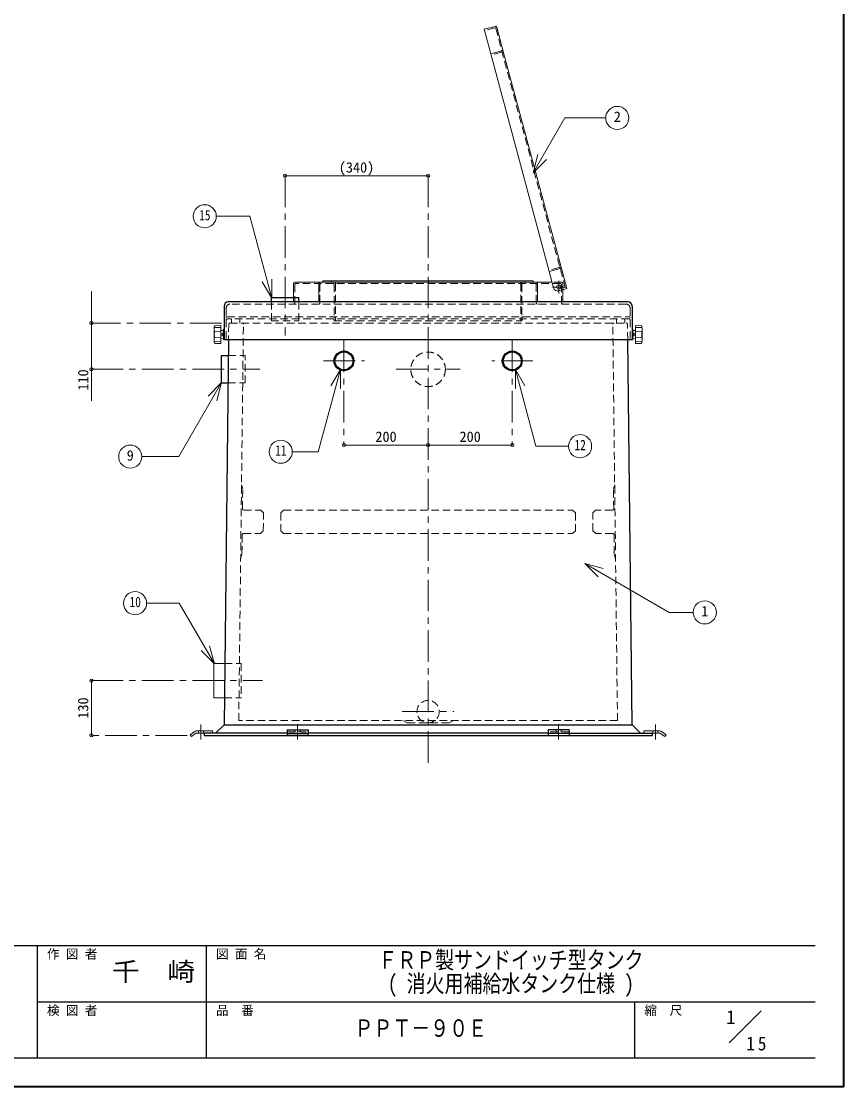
# Model space of a CAD drawing. Units: millimetres, scale not verified. Extents: x -3184 to 2891, y -2037 to 2178.
# Drawn here: x 937 to 2891, y -2037 to 495 of the extents above; entities that cross this region are included whole.
import ezdxf
from ezdxf.enums import TextEntityAlignment as Align

# ---------------------------------------------------------------- set-up
doc = ezdxf.new("R2010")
doc.units = ezdxf.units.MM
doc.header["$LTSCALE"] = 15
doc.header["$PDMODE"] = 32
doc.header["$PDSIZE"] = 7.5
doc.linetypes.add('CHAIN1', pattern=[8, 5, -1, 1, -1])
doc.linetypes.add('DASHED1', pattern=[1.8, 1.2, -0.6])
doc.layers.add('0-0', color=7, linetype='Continuous', lineweight=18)
doc.styles.add('ＭＳ ゴシック', font='')
doc.styles.get('ＭＳ ゴシック').set_extended_font_data('MS Gothic')

msp = doc.modelspace()

# ---------------------------------------------------------------- linework, layer by layer
at = {"layer": '0-0', "color": 1, "lineweight": 40}
for q in [(2890.8, 2177.87), (-3184.2, -2037.13)]:
    msp.add_line((2890.8, -2037.13), q, dxfattribs=at)
at = {"layer": '0-0', "color": 4, "lineweight": 9}
for p, q in [((2062.81, 482.9), (2036.73, 475.91)), ((2052.26, 417.96), (2036.73, 475.91)), ((2082.01, 422.82), (2066.48, 480.78)), ((1903.3, 127.87), (1563.3, 127.87)), ((2201.34, -138.42), (2190.98, -99.78)), ((2219.18, -89.12), (2232.9, -140.31)), ((1586.3, -125.13), (1646.3, -125.13)), ((2160.3, -125.13), (2197.78, -125.13)), ((1103.3, -147.13), (1103.3, -407.13)), ((1583.3, -128.13), (1583.3, -161.13)), ((2213.58, -145.49), (2232.9, -140.31)), ((2223.3, -142.88), (2223.3, -169.13)), ((1103.3, -1072.13), (1103.3, -1202.13))]:
    msp.add_line(p, q, dxfattribs=at)
at = {"layer": '0-0', "color": 4, "linetype": 'DASHED1', "lineweight": 9}
for p, q in [((2062.13, 479.61), (2037.5, 473.01)), ((2063.97, 478.55), (2230, -141.09)), ((2077.66, 421.66), (2053.03, 415.06)), ((2214.84, -90.28), (2190.21, -96.88)), ((1673.3, -122.13), (1673.3, -125.13)), ((2133.3, -122.13), (2133.3, -125.13)), ((2220.3, -125.13), (2197.78, -125.13)), ((1586.3, -131.13), (1586.3, -174.13)), ((2217.3, -128.13), (1589.3, -128.13)), ((1646.3, -174.13), (1646.3, -131.13)), ((1680.3, -131.13), (1680.3, -217.13)), ((1683.3, -128.13), (1683.3, -217.13)), ((2123.3, -128.13), (2123.3, -217.13)), ((2126.3, -131.13), (2126.3, -217.13)), ((2160.3, -174.13), (2160.3, -131.13)), ((2220.3, -131.13), (2220.3, -174.13)), ((2223.3, -128.13), (2223.3, -142.88)), ((1530.8, -172.13), (1530.8, -217.13)), ((1583.3, -169.13), (1583.3, -161.13)), ((1595.8, -172.13), (1595.8, -217.13)), ((1455.8, -212.13), (1455.8, -222.13)), ((1530.8, -217.13), (1595.8, -217.13)), ((1680.3, -217.13), (2126.3, -217.13)), ((2350.8, -212.13), (2350.8, -222.13)), ((1462.81, -616.63), (1459.93, -606.63)), ((2343.78, -616.63), (2346.66, -606.63)), ((1462.26, -663.59), (1462.81, -616.63)), ((2344.34, -663.59), (2343.78, -616.63)), ((1465.26, -666.63), (1505.44, -666.63)), ((1505.44, -666.63), (1512.14, -673.41)), ((1511.64, -715.9), (1512.14, -673.41)), ((2301.15, -666.63), (2294.45, -673.41)), ((2294.95, -715.9), (2294.45, -673.41)), ((2341.34, -666.63), (2301.15, -666.63)), ((1461.52, -725.59), (1460.97, -772.63)), ((1464.52, -722.63), (1504.83, -722.63)), ((1511.64, -715.9), (1504.83, -722.63)), ((2294.95, -715.9), (2301.77, -722.63)), ((2342.07, -722.63), (2301.77, -722.63)), ((2345.07, -725.59), (2345.63, -772.63)), ((1460.97, -772.63), (1457.85, -782.63)), ((2345.63, -772.63), (2348.75, -782.63)), ((1420.01, -1031.13), (1459.42, -1031.13)), ((1459.42, -1031.13), (1459.42, -1113.13)), ((1419.05, -1113.13), (1459.42, -1113.13)), ((1843.3, -1167.13), (1853.3, -1172.13)), ((1953.3, -1172.13), (1853.3, -1172.13)), ((1953.3, -1172.13), (1963.3, -1167.13)), ((1357.3, -1191.63), (1357.3, -1196.63)), ((1369.3, -1191.63), (1369.3, -1196.63)), ((2437.3, -1191.63), (2437.3, -1196.63)), ((2449.3, -1191.63), (2449.3, -1196.63))]:
    msp.add_line(p, q, dxfattribs=at)
at = {"layer": '0-0'}
for p, q in [((2082.01, 422.82), (2219.18, -89.12)), ((2152.54, 134.66), (2227.94, 265.26)), ((2227.94, 265.26), (2325.41, 265.26)), ((2152.54, 134.66), (2164.19, 178.13)), ((2152.54, 134.66), (2184.36, 166.48)), ((1479.6, 31.41), (1399.95, 31.41)), ((1531.71, -163.05), (1479.6, 31.41)), ((2217.06, -92.79), (2190.98, -99.78)), ((1531.71, -163.05), (1509.21, -124.08)), ((1531.71, -163.05), (1531.71, -118.05)), ((1646.3, -125.13), (2160.3, -125.13)), ((1653.3, -122.13), (2153.3, -122.13)), ((1653.3, -122.13), (1653.3, -125.13)), ((2153.3, -122.13), (2153.3, -125.13)), ((1643.3, -169.13), (1643.3, -128.13)), ((2163.3, -169.13), (2163.3, -128.13)), ((1394.8, -260.87), (1394.8, -238.39)), ((1394.81, -237.87), (1395.2, -230.48)), ((1410.8, -232.7), (1396.25, -233.18)), ((1410.8, -242.78), (1396.25, -242.29)), ((1410.28, -228.17), (1397.13, -228.59)), ((1410.8, -270.59), (1410.8, -228.67)), ((1416.34, -240.09), (1410.8, -239.63)), ((1413.55, -247.28), (1413.55, -251.98)), ((1414.17, -246.63), (1416.8, -246.63)), ((1414.17, -249.63), (1416.8, -249.63)), ((1414.17, -252.63), (1416.8, -252.63)), ((1416.8, -237.13), (1418.3, -237.13)), ((2389.8, -237.13), (2388.3, -237.13)), ((2392.42, -246.63), (2389.8, -246.63)), ((2392.42, -249.63), (2389.8, -249.63)), ((2392.42, -252.63), (2389.8, -252.63)), ((2390.26, -240.09), (2395.8, -239.63)), ((2393.05, -247.28), (2393.05, -251.98)), ((2395.8, -270.59), (2395.8, -228.67)), ((2395.8, -232.7), (2410.35, -233.18)), ((2395.8, -242.78), (2410.35, -242.29)), ((2396.31, -228.17), (2409.46, -228.59)), ((2411.78, -237.87), (2411.39, -230.48)), ((2411.8, -260.87), (2411.8, -238.39)), ((1394.81, -261.39), (1395.2, -268.78)), ((1410.8, -256.48), (1396.25, -256.97)), ((1410.8, -266.56), (1396.25, -266.08)), ((1410.28, -271.09), (1397.13, -270.67)), ((1416.34, -259.17), (1410.8, -259.63)), ((2390.26, -259.17), (2395.8, -259.63)), ((2395.8, -256.48), (2410.35, -256.97)), ((2395.8, -266.56), (2410.35, -266.08)), ((2396.31, -271.09), (2409.46, -270.67)), ((2411.78, -261.39), (2411.39, -268.78)), ((1694.73, -332.49), (1642.35, -527.99)), ((1694.73, -332.49), (1672.23, -371.46)), ((1694.73, -332.49), (1694.73, -377.49)), ((2110.79, -332.71), (2110.79, -377.71)), ((2110.79, -332.71), (2133.29, -371.68)), ((1412.73, -363.79), (1311.16, -539.71)), ((1412.73, -363.79), (1380.91, -395.61)), ((1412.73, -363.79), (1401.08, -407.26)), ((1580.55, -527.99), (1642.35, -527.99)), ((1311.16, -539.71), (1223, -539.71)), ((2275.45, -793.82), (2307.27, -825.64)), ((2275.45, -793.82), (2318.91, -805.46)), ((2275.45, -793.82), (2476.36, -909.82)), ((1312.11, -887.99), (1234.44, -887.99)), ((1395.56, -1032.53), (1312.11, -887.99)), ((2533.19, -909.82), (2476.36, -909.82)), ((1395.56, -1032.53), (1363.74, -1000.71)), ((1395.56, -1032.53), (1383.91, -989.06)), ((1394.42, -1113.13), (1394.42, -1031.13)), ((1420.01, -1031.13), (1394.42, -1031.13)), ((1419.05, -1113.13), (1394.42, -1113.13)), ((1349.51, -1192.52), (1338, -1200.52)), ((1338, -1200.52), (1340.86, -1204.63)), ((1351.72, -1197.08), (1340.86, -1204.63)), ((1352.37, -1191.63), (1390.8, -1191.63)), ((1353.15, -1196.63), (1370.8, -1196.63)), ((1390.8, -1196.63), (1390.8, -1191.63)), ((2415.8, -1196.63), (2415.8, -1191.63)), ((2454.23, -1191.63), (2415.8, -1191.63)), ((2453.45, -1196.63), (2435.8, -1196.63)), ((2454.87, -1197.08), (2465.74, -1204.63)), ((2457.08, -1192.52), (2468.59, -1200.52)), ((2468.59, -1200.52), (2465.74, -1204.63)), ((2618.97, -1932.89), (2694.73, -1857.13))]:
    msp.add_line(p, q, dxfattribs=at)
at = {"layer": '0-0', "color": 4, "linetype": 'CHAIN1', "lineweight": 9}
for p, q in [((1563.3, 127.87), (1563.3, -252.13)), ((1903.3, 127.87), (1903.3, -1277.13)), ((2213.8, -121.63), (2213.8, -151.63)), ((2228.8, -136.63), (2198.8, -136.63)), ((1412.3, -222.13), (1103.3, -222.13)), ((1703.3, -263.63), (1703.3, -512.13)), ((2103.3, -263.63), (2103.3, -512.13)), ((1654.8, -312.13), (1751.8, -312.13)), ((2151.8, -312.13), (2054.8, -312.13)), ((1103.3, -332.13), (1503.18, -332.13)), ((1827.3, -332.13), (1979.3, -332.13)), ((1103.3, -1072.13), (1509.42, -1072.13)), ((1841.8, -1145.63), (1964.8, -1145.63)), ((1363.3, -1176.63), (1363.3, -1211.63)), ((1593.3, -1211.63), (1593.3, -1175.63)), ((2213.3, -1211.63), (2213.3, -1175.63)), ((2443.3, -1176.63), (2443.3, -1211.63)), ((1330.8, -1202.13), (1103.3, -1202.13))]:
    msp.add_line(p, q, dxfattribs=at)
at = {"layer": '0-0', "color": 5, "lineweight": 25}
for p, q in [((2378.3, -172.13), (1428.3, -172.13)), ((1530.8, -161.13), (1595.8, -161.13)), ((1530.8, -172.13), (1530.8, -161.13)), ((1595.8, -172.13), (1595.8, -161.13)), ((1418.3, -182.13), (1418.3, -262.13)), ((2388.3, -182.13), (2388.3, -262.13)), ((2388.3, -262.13), (1418.3, -262.13)), ((1429, -262.13), (1418.3, -1177.13)), ((2388.3, -1177.13), (2377.6, -262.13)), ((1412.18, -364.63), (1427.8, -364.63)), ((1418.3, -1177.13), (1398.3, -1196.63)), ((1418.3, -1177.13), (2388.3, -1177.13)), ((1568.3, -1189.13), (1568.3, -1202.13)), ((1568.3, -1189.13), (1618.3, -1189.13)), ((1618.3, -1189.13), (1618.3, -1202.13)), ((2188.3, -1189.13), (2188.3, -1202.13)), ((2238.3, -1189.13), (2188.3, -1189.13)), ((2238.3, -1189.13), (2238.3, -1202.13)), ((2388.3, -1177.13), (2408.3, -1196.63)), ((1370.8, -1196.63), (1370.8, -1202.13)), ((1568.3, -1196.63), (1370.8, -1196.63)), ((1370.8, -1202.13), (2435.8, -1202.13)), ((1568.3, -1198.02), (1618.3, -1198.02)), ((2188.3, -1196.63), (1618.3, -1196.63)), ((2238.3, -1198.02), (2188.3, -1198.02)), ((2238.3, -1196.63), (2435.8, -1196.63)), ((2435.8, -1196.63), (2435.8, -1202.13))]:
    msp.add_line(p, q, dxfattribs=at)
at = {"layer": '0-0', "linetype": 'DASHED1'}
for p, q in [((2373.3, -177.13), (1433.3, -177.13)), ((1423.3, -187.13), (1423.3, -262.13)), ((2383.3, -187.13), (2383.3, -262.13)), ((1426.3, -207.13), (2380.3, -207.13)), ((2380.3, -212.13), (1426.3, -212.13)), ((1429.43, -225.09), (1429, -262.13)), ((1432.43, -222.13), (2374.16, -222.13)), ((1435.8, -212.13), (1435.8, -222.13)), ((1453.3, -1167.13), (1464.45, -225.17)), ((2353.3, -1167.13), (2342.15, -225.17)), ((2370.8, -212.13), (2370.8, -222.13)), ((2377.6, -262.13), (2377.16, -225.09)), ((1428.56, -299.63), (1468.18, -299.63)), ((1468.18, -364.63), (1468.18, -299.63)), ((1427.8, -364.63), (1468.18, -364.63)), ((1553.3, -673.39), (1560.06, -666.63)), ((1553.3, -673.39), (1553.3, -715.87)), ((1560.06, -666.63), (2246.54, -666.63)), ((2246.54, -666.63), (2253.3, -673.39)), ((2253.3, -673.39), (2253.3, -715.87)), ((1553.3, -715.87), (1560.06, -722.63)), ((1560.06, -722.63), (2246.54, -722.63)), ((2253.3, -715.87), (2246.54, -722.63)), ((2353.3, -1167.13), (1453.3, -1167.13)), ((1587.3, -1189.13), (1587.3, -1194.13)), ((1599.3, -1189.13), (1599.3, -1194.13)), ((2207.3, -1189.13), (2207.3, -1194.13)), ((2219.3, -1189.13), (2219.3, -1194.13)), ((1568.3, -1194.13), (1618.3, -1194.13)), ((1618.3, -1196.63), (1568.3, -1196.63)), ((2238.3, -1194.13), (2188.3, -1194.13)), ((2188.3, -1196.63), (2238.3, -1196.63))]:
    msp.add_line(p, q, dxfattribs=at)
at = {"layer": '0-0', "color": 6, "lineweight": 25}
for p, q in [((-146.7, -1701.77), (2823.3, -1701.77)), ((975.08, -1969.63), (975.08, -1701.77)), ((1376.87, -1969.63), (1376.87, -1701.77)), ((975.08, -1835.7), (2823.3, -1835.7)), ((2394.73, -1969.63), (2394.73, -1835.7)), ((2823.3, -1969.63), (-146.7, -1969.63))]:
    msp.add_line(p, q, dxfattribs=at)
at = {"layer": '0-0'}
for points in [[(2078.34, 424.95), (2052.26, 417.96), (2190.98, -99.78)], [(1416.8, -237.13), (1416.8, -262.13), (1418.3, -262.13)], [(2389.8, -237.13), (2389.8, -262.13), (2388.3, -262.13)], [(2110.79, -332.71), (2159.62, -514.92), (2236.89, -514.92)]]:
    msp.add_lwpolyline(points, dxfattribs=at)
at = {"layer": '0-0', "color": 5, "lineweight": 25}
msp.add_lwpolyline([(1412.18, -364.63), (1412.18, -299.63), (1428.56, -299.63)], dxfattribs=at)
at = {"layer": '0-0', "color": 4, "lineweight": 9}
msp.add_lwpolyline([(1703.3, -512.13), (1903.3, -512.13), (2103.3, -512.13)], dxfattribs=at)
at = {"layer": '0-0'}
for centre in [(2352.91, 265.26), (1372.45, 31.41), (1553.05, -527.99), (2264.39, -514.92), (1195.5, -539.71), (1206.94, -887.99), (2560.69, -909.82)]:
    msp.add_circle(centre, 27.5, dxfattribs=at)
at = {"layer": '0-0', "color": 4, "lineweight": 9}
msp.add_circle((2213.8, -136.63), 5, dxfattribs=at)
at = {"layer": '0-0', "color": 5, "lineweight": 25}
for centre, radius in [((1703.3, -312.13), 23.5), ((1703.3, -312.13), 21.35), ((2103.3, -312.13), 23.5), ((2103.3, -312.13), 21.35)]:
    msp.add_circle(centre, radius, dxfattribs=at)
at = {"layer": '0-0', "color": 4, "linetype": 'DASHED1', "lineweight": 9}
for centre, radius in [((1903.3, -332.13), 41), ((1903.3, -1145.63), 26.5)]:
    msp.add_circle(centre, radius, dxfattribs=at)
at = {"layer": '0-0', "color": 4, "lineweight": 9}
for centre, radius, start, end in [((2063.58, 480), 3, 15, 105), ((1586.3, -128.13), 3, 90, 180), ((2211, -135.83), 10, 195, 285), ((1580.3, -169.13), 3, 270, 279.59407), ((2226.3, -169.13), 3, 180, 270)]:
    msp.add_arc(centre, radius, start, end, dxfattribs=at)
at = {"layer": '0-0', "color": 4, "linetype": 'DASHED1', "lineweight": 9}
for centre, radius, start, end in [((2062.52, 478.17), 1.5, 15, 105), ((2078.05, 420.21), 1.5, 15, 105), ((2214.45, -88.83), 1.5, 285, 15), ((1680.3, -128.13), 3, 0, 90), ((2126.3, -128.13), 3, 90, 180), ((2220.3, -128.13), 3, 0, 90), ((1589.3, -131.13), 3, 90, 180), ((1649.3, -131.13), 3, 90, 180), ((1677.3, -131.13), 3, 0, 90), ((2129.3, -131.13), 3, 90, 180), ((2157.3, -131.13), 3, 0, 90), ((2217.3, -131.13), 3, 0, 90), ((1580.3, -169.13), 3, 279.59407, 0), ((1583.3, -174.13), 3, 270, 0), ((1643.3, -174.13), 3, 270, 0), ((2163.3, -174.13), 3, 180, 270), ((2223.3, -174.13), 3, 180, 270), ((1677.3, -210.13), 3, 0, 90), ((1677.3, -215.13), 3, 0, 90), ((2129.3, -210.13), 3, 90, 180), ((2129.3, -215.13), 3, 90, 180), ((1465.26, -663.63), 3, 179.32198, 270), ((2341.34, -663.63), 3, 270, 0.67802), ((1464.52, -725.63), 3, 90, 179.32198), ((2342.07, -725.63), 3, 0.67802, 90)]:
    msp.add_arc(centre, radius, start, end, dxfattribs=at)
at = {"layer": '0-0'}
for centre, radius, start, end in [((2079.11, 422.05), 3, 15, 105), ((2216.29, -89.89), 3, 285, 15), ((1646.3, -128.13), 3, 90, 180), ((2160.3, -128.13), 3, 0, 90), ((1640.3, -169.13), 3, 270, 0), ((2166.3, -169.13), 3, 180, 270), ((1404.8, -238.39), 10, 176.98087, 180), ((1397.2, -230.59), 2, 91.84585, 176.98087), ((1449.63, -249.63), 54.34, 172.70127, 187.29873), ((1396.23, -242.79), 0.5, 88.09085, 172.70127), ((1397.87, -230.13), 2.07, 141.26695, 176.97243), ((1405.76, -230.21), 9.96, 178.90936, 197.37998), ((1410.3, -228.67), 0.5, 0, 91.84585), ((1415.11, -248.16), 1.79, 121.62812, 150.75937), ((1415.65, -248.13), 2.11, 134.62454, 225.37546), ((1415.65, -251.13), 2.11, 134.62454, 225.37546), ((1415.11, -251.1), 1.79, 209.24063, 238.37188), ((1416.3, -240.59), 0.5, 0, 85.23636), ((2390.3, -240.59), 0.5, 94.76364, 180), ((2391.48, -248.16), 1.79, 29.24063, 58.37188), ((2390.94, -248.13), 2.11, 314.62454, 45.37546), ((2390.94, -251.13), 2.11, 314.62454, 45.37546), ((2391.48, -251.1), 1.79, 301.62812, 330.75937), ((2396.3, -228.67), 0.5, 88.15415, 180), ((2409.4, -230.59), 2, 3.01913, 88.15415), ((2400.84, -230.21), 9.96, 342.62002, 1.09064), ((2410.36, -242.79), 0.5, 7.29873, 91.90915), ((2408.73, -230.13), 2.07, 3.02757, 38.73305), ((2356.96, -249.63), 54.34, 352.70127, 7.29873), ((2401.8, -238.39), 10, 0, 3.01913), ((1404.8, -260.87), 10, 180, 183.01913), ((1397.2, -268.67), 2, 183.01913, 268.15415), ((1396.23, -256.47), 0.5, 187.29873, 271.90915), ((1405.76, -269.05), 9.96, 162.62002, 181.09064), ((1397.87, -269.13), 2.07, 183.02757, 218.73305), ((1410.3, -270.59), 0.5, 268.15415, 0), ((1416.3, -258.67), 0.5, 274.76364, 0), ((2390.3, -258.67), 0.5, 180, 265.23636), ((2396.3, -270.59), 0.5, 180, 271.84585), ((2409.4, -268.67), 2, 271.84585, 356.98087), ((2410.36, -256.47), 0.5, 268.09085, 352.70127), ((2400.84, -269.05), 9.96, 358.90936, 17.37998), ((2408.73, -269.13), 2.07, 321.26695, 356.97243), ((2401.8, -260.87), 10, 356.98087, 0), ((1352.37, -1196.63), 5, 90, 124.8085), ((1353.15, -1199.13), 2.5, 90, 124.8085), ((2453.45, -1199.13), 2.5, 55.1915, 90), ((2454.23, -1196.63), 5, 55.1915, 90)]:
    msp.add_arc(centre, radius, start, end, dxfattribs=at)
at = {"layer": '0-0', "color": 5, "lineweight": 25}
for centre, start, end in [((1428.3, -182.13), 90, 180), ((2378.3, -182.13), 0, 90)]:
    msp.add_arc(centre, 10, start, end, dxfattribs=at)
at = {"layer": '0-0', "linetype": 'DASHED1'}
for centre, radius, start, end in [((1433.3, -187.13), 10, 90, 180), ((2373.3, -187.13), 10, 0, 90), ((1426.3, -210.13), 3, 90, 180), ((1426.3, -215.13), 3, 90, 180), ((1432.43, -225.13), 3, 90, 179.3299), ((1461.45, -225.13), 3, 359.32198, 90), ((2345.15, -225.13), 3, 90, 180.67802), ((2374.16, -225.13), 3, 0.6701, 90), ((2380.3, -210.13), 3, 0, 90), ((2380.3, -215.13), 3, 0, 90)]:
    msp.add_arc(centre, radius, start, end, dxfattribs=at)
at = {"layer": '0-0', "color": 1}
for p in [(1563.3, 127.87), (1903.3, 127.87), (1103.3, -222.13), (1103.3, -332.13), (1703.3, -512.13), (1903.3, -512.13), (2103.3, -512.13), (1103.3, -1072.13), (1103.3, -1202.13)]:
    msp.add_point(p, dxfattribs=at)

# ---------------------------------------------------------------- texts
at = {"layer": '0-0', "style": 'ＭＳ ゴシック'}
for s, height, p in [('2', 24.74, (2344.47, 248.38)), ('(340)', 24.74, (1691.11, 127.87)), ('200', 24.74, (1777.99, -512.13)), ('200', 24.74, (1977.99, -512.13)), ('9', 24.74, (1187.07, -556.59)), ('1', 24.74, (2552.25, -926.69)), ('作 図 者', 21.99, (997.58, -1739.27)), ('図 面 名', 21.99, (1399.37, -1739.27)), ('検 図 者', 21.99, (997.58, -1873.2)), ('品\u3000番', 21.99, (1399.37, -1873.2)), ('縮\u3000尺', 21.99, (2417.23, -1873.2)), ('1', 32.99, (2611.35, -1898.42))]:
    msp.add_text(s, height=height, dxfattribs=at).set_placement(p, align=Align.BOTTOM_LEFT)
for s, height, width, p in [('15', 24.74, 0.8, (1359.32, 14.54)), ('12', 24.74, 0.8, (2251.27, -531.79)), ('11', 24.74, 0.8, (1539.92, -544.86)), ('10', 24.74, 0.8, (1193.82, -904.86)), ('ＦＲＰ製サンドイッチ型タンク', 41.24, 0.8, (1785.08, -1768.74)), ('千\u3000崎', 43.99, 1.1, (1151.87, -1798.74)), ('( 消火用補給水タンク仕様 )', 41.24, 0.8, (1807.58, -1824.99)), ('ＰＰＴ－９０Ｅ', 41.24, 0.8, (1728.3, -1930.79))]:
    msp.add_text(s, height=height, dxfattribs=dict(at, width=width)).set_placement(p, align=Align.BOTTOM_LEFT)
for s, p in [('110', (1103.3, -382.76)), ('130', (1103.3, -1162.44))]:
    msp.add_text(s, height=24.74, rotation=90, dxfattribs=at).set_placement(p, align=Align.BOTTOM_LEFT)
at = {"layer": '0-0', "insert": (2659.3, -1951.48), "char_height": 32.99, "attachment_point": 7, "style": 'ＭＳ ゴシック'}
msp.add_mtext('\\T1.36;\\W0.9;15', dxfattribs=at)

doc.saveas('drawing.dxf')
